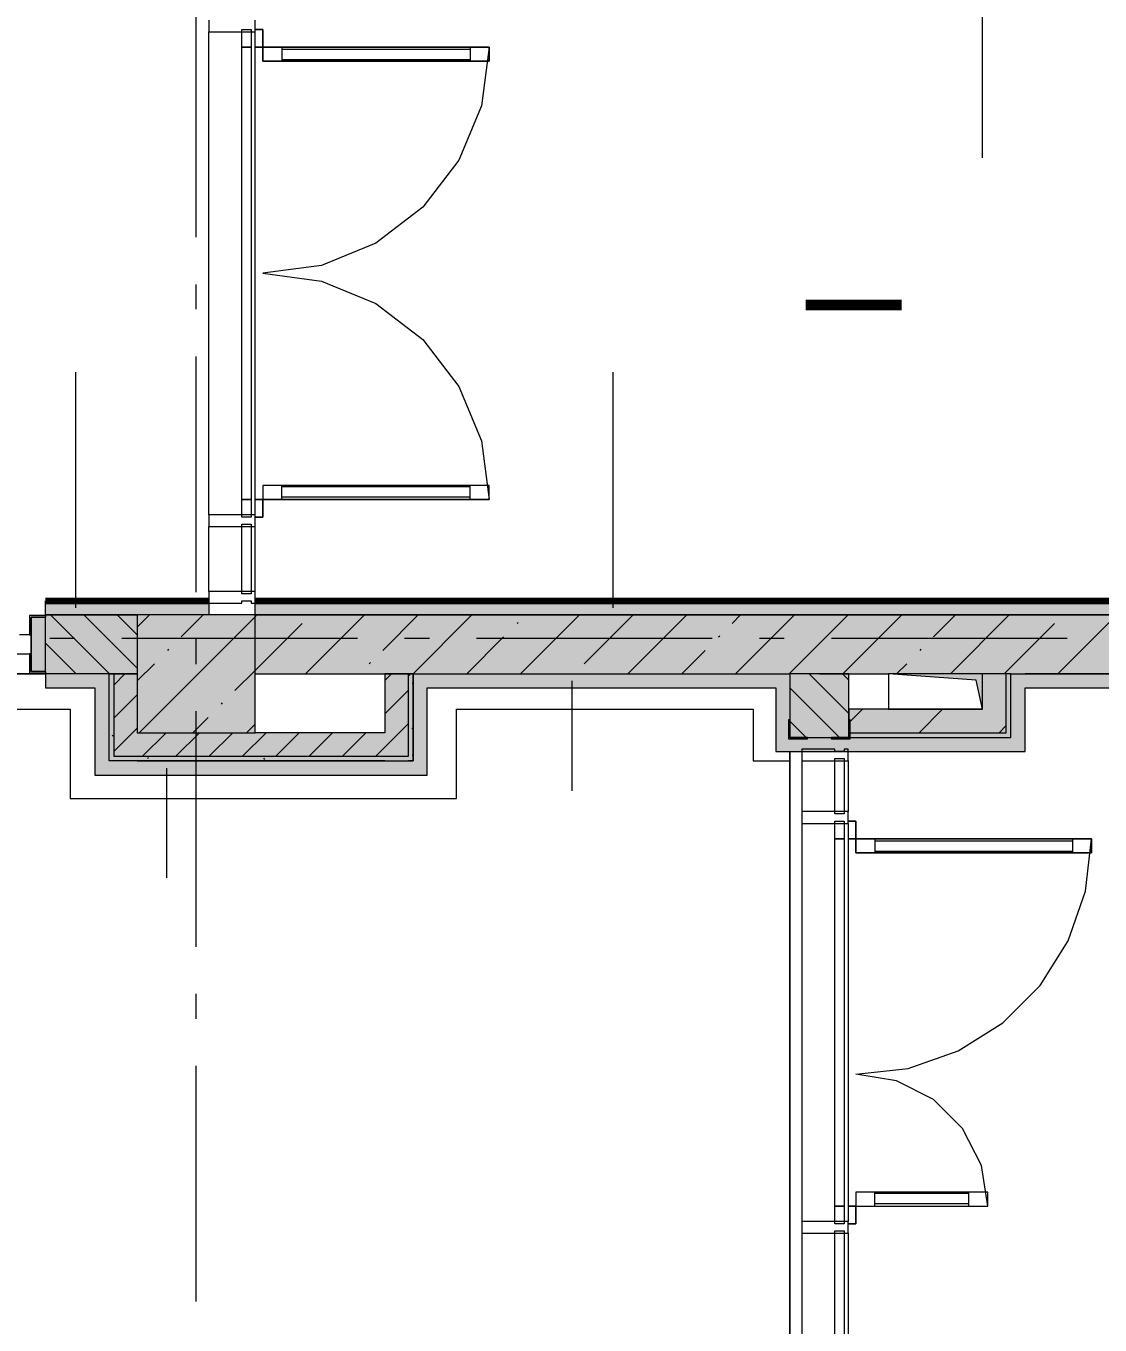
# Model space of a CAD drawing. Header units: millimetres. Extents: x -537608 to 253996, y -217170 to 186033.
# Drawn here: x -321899 to -317340, y -207014 to -201500 of the extents above; entities that cross this region are included whole.
import ezdxf

# ---------------------------------------------------------------- set-up
doc = ezdxf.new("R2010")
doc.units = ezdxf.units.MM
doc.layers.add('16) Лак 1.6м', color=160, linetype='Continuous', lineweight=90)
doc.layers.add('PDF _Геометрия', color=7, linetype='Continuous')
doc.layers.add('PDF _Текст', color=7, linetype='Continuous')
doc.layers.add('PDF _Сплошная заливка', color=7, linetype='Continuous', true_color=0xffffff)
doc.styles.add('PDF GOST-Common', font='arial.ttf')

msp = doc.modelspace()

# ---------------------------------------------------------------- hatches: boundary and pattern name
at = {"layer": 'PDF _Сплошная заливка', "true_color": 0xff7d7d, "transparency": 33554559}
h = msp.add_hatch(color=11, dxfattribs=at)
h.paths.add_polyline_path([(-321426.1849, -203999.6527), (-321123.1866, -203999.6527), (-321123.1866, -203939.6542), (-321816.1883, -203939.6542), (-321816.1883, -203999.6527), (-321694.9038, -203999.6527)], flags=0)
h.paths.add_polyline_path([(-323926.1873, -203999.6527), (-323576.1858, -203999.6527), (-323576.1858, -203939.6542), (-334776.1922, -203939.6542), (-334776.1922, -203999.6527), (-324426.1895, -203999.6527)], flags=0)
h.paths.add_polyline_path([(-335476.1953, -203999.6527), (-335476.1953, -203939.6542), (-335716.1895, -203939.6542), (-335716.1895, -203999.6527), (-335608.8518, -203999.6527)], flags=0)
h.paths.add_polyline_path([(-339976.1894, -203999.6527), (-336416.1926, -203999.6527), (-336416.1926, -203939.6542), (-340318.0442, -203939.6542), (-340318.0442, -203999.6527)], flags=0)
h.paths.add_polyline_path([(-344884.8143, -203999.6527), (-342086.197, -203999.6527), (-342086.197, -203939.6542), (-349226.1959, -203939.6542), (-349226.1959, -203999.6527), (-345356.1994, -203999.6527)], flags=0)
h.paths.add_polyline_path([(-350876.1946, -203999.6527), (-350436.1995, -203999.6527), (-350436.1995, -203939.6542), (-351896.1957, -203939.6542), (-351896.1957, -203991.6523), (-351891.2008, -203991.6523), (-351891.2008, -203999.6527), (-351376.1968, -203999.6527)], flags=0)
h.paths.add_polyline_path([(-353596.1945, -203999.6527), (-353051.1956, -203999.6527), (-353051.1956, -203991.6523), (-353046.2007, -203991.6523), (-353046.2007, -203939.6542), (-353626.1981, -203939.6542), (-353626.1981, -203991.6523), (-353596.1945, -203991.6523), (-353596.1945, -203996.5524)], flags=0)
h.paths.add_polyline_path([(-354606.1973, -203999.6527), (-354606.1973, -203991.6523), (-354576.2023, -203991.6523), (-354576.2023, -203939.6542), (-355710.8611, -203939.6542), (-355710.8611, -203999.6527), (-354876.195, -203999.6527)], flags=0)
for points in [[(-316980.8887, -203999.6527), (-316980.8887, -203939.6542), (-320926.1869, -203939.6542), (-320926.1869, -203999.6527), (-317056.9225, -203999.6527)], [(-318716.1831, -204309.6524), (-318656.1846, -204309.6524), (-318656.1846, -204249.6538), (-320195.3492, -204249.6538), (-320195.3492, -204309.6524), (-318743.4611, -204309.6524)], [(-316168.5703, -204309.6524), (-316168.5703, -204249.6538), (-317658.2255, -204249.6538), (-317658.2255, -204309.6524), (-316213.6532, -204309.6524)], [(-317900.1918, -204579.6544), (-317658.2255, -204579.6544), (-317658.2255, -204519.6558), (-318656.1846, -204519.6558), (-318656.1846, -204579.6544), (-318321.8265, -204579.6544)], [(-321273.2691, -204679.6549), (-320195.3492, -204679.6549), (-320195.3492, -204619.6563), (-321546.1862, -204621.1591), (-321546.1862, -204679.6549)]]:
    msp.add_hatch(color=11, dxfattribs=at).paths.add_polyline_path(points)
at = {"layer": 'PDF _Сплошная заливка', "transparency": 33554559}
h = msp.add_hatch(color=256, dxfattribs=at)
h.paths.add_polyline_path([(-321426.1849, -204249.6538), (-321426.1849, -203999.6527), (-321814.186, -204001.655), (-321814.186, -204249.6538), (-321546.1862, -204249.6538)], flags=0)
h.paths.add_polyline_path([(-323806.1859, -204249.6538), (-323578.188, -204247.6558), (-323578.188, -203999.6527), (-323926.1873, -203999.6527), (-323926.1873, -204249.6538), (-323826.1869, -204249.6538)], flags=0)
for points in [[(-318531.1841, -204249.6538), (-318531.1841, -203999.6527), (-320926.1869, -203999.6527), (-320926.1869, -204249.6538), (-318656.1846, -204249.6538)], [(-317658.2255, -204249.6538), (-315426.1841, -204249.6538), (-315426.1841, -203999.6527), (-318531.1841, -203999.6527), (-318531.1841, -204249.6538), (-317718.224, -204249.6538)], [(-317738.225, -204499.6549), (-317738.225, -204249.6538), (-317838.2254, -204249.6538), (-317838.2254, -204499.6549), (-317815.7788, -204499.6549)], [(-317838.2254, -204499.6549), (-317838.2254, -204399.6544), (-318406.1835, -204399.6544), (-318406.1835, -204499.6549), (-317865.7273, -204499.6549)], [(-321273.2691, -204599.6553), (-320375.3492, -204599.6553), (-320375.3492, -204499.6549), (-321426.1849, -204499.6549), (-321426.1849, -204599.6553)], [(-317738.225, -204519.6558), (-317738.225, -204499.6549), (-318406.1835, -204499.6549), (-318406.1835, -204519.6558), (-317838.2254, -204519.6558)], [(-320275.3487, -204619.6563), (-320275.3487, -204599.6553), (-321526.1853, -204599.6553), (-321526.1853, -204619.6563), (-320375.3492, -204619.6563)]]:
    msp.add_hatch(color=256, dxfattribs=at).paths.add_polyline_path(points)
at = {"layer": 'PDF _Сплошная заливка', "true_color": 0xff7d7d, "transparency": 33554559}
h = msp.add_hatch(color=11, dxfattribs=at)
h.paths.add_polyline_path([(-321546.1862, -204309.6524), (-321546.1862, -204249.6538), (-321816.1883, -204249.6538), (-321816.1883, -204309.6524), (-321606.1848, -204309.6524)], flags=0)
h.paths.add_polyline_path([(-323746.1874, -204309.6524), (-323576.1858, -204309.6524), (-323576.1858, -204249.6538), (-323746.1874, -204249.6538)], flags=0)

# ---------------------------------------------------------------- linework, layer by layer
at = {"layer": '16) Лак 1.6м'}
for p, q in [((-321816.1883, -203939.6542), (-321123.1866, -203939.6542)), ((-320926.1869, -203939.6542), (-316980.8887, -203939.6542))]:
    msp.add_line(p, q, dxfattribs=at)
at = {"layer": 'PDF _Геометрия', "lineweight": 9}
for p, q in [((-317838.2254, -202059.6532), (-317838.2254, -200974.7857)), ((-321123.1866, -201474.6523), (-321123.1866, -201524.6525)), ((-320926.1869, -201524.6525), (-320926.1869, -201474.6523)), ((-321123.1866, -203574.6551), (-321123.1866, -201524.6525)), ((-321123.1866, -201524.6525), (-320983.1843, -201524.6525)), ((-320983.1843, -201514.6542), (-320943.1867, -201514.6542)), ((-320983.1843, -201524.6525), (-320983.1843, -201514.6542)), ((-320983.1843, -201524.6525), (-320943.1867, -201524.6525)), ((-320983.1843, -203574.6551), (-320983.1843, -201524.6525)), ((-320943.1867, -201514.6542), (-320943.1867, -201524.6525)), ((-320943.1867, -201524.6525), (-320943.1867, -203574.6551)), ((-320943.1867, -201524.6525), (-320926.1869, -201524.6525)), ((-320893.1864, -201514.6542), (-320926.1869, -201514.6542)), ((-320926.1869, -201514.6542), (-320893.1864, -201514.6542)), ((-320926.1869, -203574.6551), (-320926.1869, -201524.6525)), ((-320893.1864, -201589.6524), (-320893.1864, -201514.6542)), ((-320893.1864, -201514.6542), (-320893.1864, -201589.6524)), ((-320943.1867, -201589.6524), (-320983.1843, -201589.6524)), ((-320983.1843, -201589.6524), (-320943.1867, -201589.6524)), ((-320893.1864, -201589.6524), (-320926.1869, -201589.6524)), ((-320926.1869, -201589.6524), (-320893.1864, -201589.6524)), ((-320893.1864, -201649.6531), (-320893.1864, -201589.6524)), ((-320893.1864, -201589.6524), (-319933.1839, -201589.6524)), ((-319933.1839, -201589.6524), (-320893.1864, -201589.6524)), ((-320893.1864, -201589.6524), (-320893.1864, -201649.6531)), ((-320893.1864, -201589.6524), (-319933.1839, -201589.6524)), ((-320813.187, -201589.6524), (-320813.187, -201649.6531)), ((-320013.1877, -201599.6528), (-320813.187, -201599.6528)), ((-320013.1877, -201589.6524), (-320013.1877, -201649.6531)), ((-319933.1839, -201589.6524), (-319965.8959, -201838.1205)), ((-319933.1839, -201589.6524), (-319933.1839, -201649.6531)), ((-319933.1839, -201649.6531), (-319933.1839, -201589.6524)), ((-319933.1839, -201649.6531), (-320893.1864, -201649.6531)), ((-320893.1864, -201649.6531), (-319933.1839, -201649.6531)), ((-320013.1877, -201643.6528), (-320813.187, -201643.6528)), ((-319965.8959, -201838.1205), (-320061.8014, -202069.6536)), ((-320061.8014, -202069.6536), (-320214.3641, -202268.4769)), ((-320214.3641, -202268.4769), (-320413.1852, -202421.0374)), ((-320413.1852, -202421.0374), (-320644.7182, -202516.9429)), ((-320644.7182, -202516.9429), (-320893.1864, -202549.6527)), ((-320893.1864, -202549.6527), (-320644.7182, -202582.3647)), ((-320644.7182, -202582.3647), (-320413.1852, -202678.2702)), ((-320413.1852, -202678.2702), (-320214.3641, -202830.8308)), ((-320214.3641, -202830.8308), (-320061.8014, -203029.654)), ((-321687.9196, -203969.6535), (-321687.9196, -202969.6533)), ((-319405.8047, -203969.6535), (-319405.8047, -202969.6533)), ((-320061.8014, -203029.654), (-319965.8959, -203261.1871)), ((-319965.8959, -203261.1871), (-319933.1839, -203509.6531)), ((-320893.1864, -203449.6546), (-320893.1864, -203509.6531)), ((-319933.1839, -203449.6546), (-320893.1864, -203449.6546)), ((-320893.1864, -203449.6546), (-320893.1864, -203509.6531)), ((-319933.1839, -203449.6546), (-320893.1864, -203449.6546)), ((-320813.187, -203509.6531), (-320813.187, -203449.6546)), ((-320013.1877, -203455.6527), (-320813.187, -203455.6527)), ((-320013.1877, -203509.6531), (-320013.1877, -203449.6546)), ((-319933.1839, -203509.6531), (-319933.1839, -203449.6546)), ((-319933.1839, -203509.6531), (-319933.1839, -203449.6546)), ((-320983.1843, -203509.6531), (-320943.1867, -203509.6531)), ((-320943.1867, -203509.6531), (-320983.1843, -203509.6531)), ((-320893.1864, -203509.6531), (-320926.1869, -203509.6531)), ((-320926.1869, -203509.6531), (-320893.1864, -203509.6531)), ((-319933.1839, -203509.6531), (-320893.1864, -203509.6531)), ((-320893.1864, -203509.6531), (-319933.1839, -203509.6531)), ((-320893.1864, -203509.6531), (-319933.1839, -203509.6531)), ((-320893.1864, -203509.6531), (-320893.1864, -203584.6534)), ((-320893.1864, -203584.6534), (-320893.1864, -203509.6531)), ((-320013.1877, -203499.6548), (-320813.187, -203499.6548)), ((-320983.1843, -203574.6551), (-321123.1866, -203574.6551)), ((-321123.1866, -203574.6551), (-321123.1866, -203624.6554)), ((-320943.1867, -203574.6551), (-320983.1843, -203574.6551)), ((-320983.1843, -203584.6534), (-320983.1843, -203574.6551)), ((-320943.1867, -203584.6534), (-320983.1843, -203584.6534)), ((-320926.1869, -203574.6551), (-320943.1867, -203574.6551)), ((-320943.1867, -203574.6551), (-320943.1867, -203584.6534)), ((-320926.1869, -203624.6554), (-320926.1869, -203574.6551)), ((-320893.1864, -203584.6534), (-320926.1869, -203584.6534)), ((-320926.1869, -203584.6534), (-320893.1864, -203584.6534)), ((-321123.1866, -203899.6522), (-321123.1866, -203624.6554)), ((-321123.1866, -203624.6554), (-320983.1843, -203624.6554)), ((-320983.1843, -203614.6527), (-320943.1867, -203614.6527)), ((-320983.1843, -203624.6554), (-320983.1843, -203614.6527)), ((-320983.1843, -203624.6554), (-320943.1867, -203624.6554)), ((-320983.1843, -203899.6522), (-320983.1843, -203624.6554)), ((-320943.1867, -203614.6527), (-320943.1867, -203624.6554)), ((-320943.1867, -203624.6554), (-320943.1867, -203899.6522)), ((-320943.1867, -203624.6554), (-320926.1869, -203624.6554)), ((-320926.1869, -203899.6522), (-320926.1869, -203624.6554)), ((-320983.1843, -203899.6522), (-321123.1866, -203899.6522)), ((-321123.1866, -203899.6522), (-321123.1866, -203949.6525)), ((-320943.1867, -203899.6522), (-320983.1843, -203899.6522)), ((-320983.1843, -203909.6549), (-320983.1843, -203899.6522)), ((-320943.1867, -203909.6549), (-320983.1843, -203909.6549)), ((-320926.1869, -203899.6522), (-320943.1867, -203899.6522)), ((-320943.1867, -203899.6522), (-320943.1867, -203909.6549)), ((-320926.1869, -203949.6525), (-320926.1869, -203899.6522)), ((-321816.1883, -203999.6527), (-321816.1883, -203939.6542)), ((-321123.1866, -203939.6542), (-321123.1866, -203999.6527)), ((-321123.1866, -203949.6525), (-320983.1843, -203949.6525)), ((-320983.1843, -203939.6542), (-320943.1867, -203939.6542)), ((-320983.1843, -203949.6525), (-320983.1843, -203939.6542)), ((-320943.1867, -203939.6542), (-320943.1867, -203949.6525)), ((-320943.1867, -203949.6525), (-320926.1869, -203949.6525)), ((-320926.1869, -203999.6527), (-320926.1869, -203939.6542)), ((-321814.186, -204001.655), (-321884.1872, -204001.655)), ((-321884.1872, -204001.655), (-321884.1872, -204084.6557)), ((-321876.1868, -204084.6557), (-321876.1868, -204009.6553)), ((-321876.1868, -204009.6553), (-321814.186, -204009.6553)), ((-321816.1883, -204009.6553), (-321876.1868, -204009.6553)), ((-321876.1868, -204009.6553), (-321876.1868, -204239.6555)), ((-321816.1883, -203999.6527), (-321426.1849, -203999.6527)), ((-321426.1849, -203999.6527), (-321816.1883, -203999.6527)), ((-321816.1883, -204239.6555), (-321816.1883, -204009.6553)), ((-321814.186, -204009.6553), (-321814.186, -204001.655)), ((-321544.0677, -204249.6538), (-321794.0688, -203999.6527)), ((-321426.1849, -204226.1134), (-321652.6456, -203999.6527)), ((-321426.1849, -204084.6944), (-321511.2265, -203999.6527)), ((-321426.1849, -204051.2461), (-321374.5957, -203999.6527)), ((-320926.1869, -203999.6527), (-321426.1849, -203999.6527)), ((-321426.1849, -203999.6527), (-321426.1849, -204499.6549)), ((-321418.3997, -204499.6549), (-320926.1869, -204007.4421)), ((-321239.9542, -204093.1125), (-321146.4988, -203999.6527)), ((-320926.1869, -204007.4421), (-320918.3976, -203999.6527)), ((-320926.1869, -204499.6549), (-320926.1869, -203999.6527)), ((-318531.1841, -203999.6527), (-320926.1869, -203999.6527)), ((-320926.1869, -203999.6527), (-318531.1841, -203999.6527)), ((-320926.1869, -204235.5391), (-320726.7329, -204036.085)), ((-320712.2004, -204249.6538), (-320462.1993, -203999.6527)), ((-320384.581, -204150.1356), (-320234.1024, -203999.6527)), ((-320256.0022, -204249.6538), (-320006.0054, -203999.6527)), ((-319814.3365, -204036.085), (-319809.5957, -204031.3442)), ((-319799.8084, -204249.6538), (-319549.8073, -203999.6527)), ((-319529.2121, -204207.1588), (-319321.706, -203999.6527)), ((-319343.6102, -204249.6538), (-319093.6091, -203999.6527)), ((-318901.9444, -204036.085), (-318865.5121, -203999.6527)), ((-318887.4119, -204249.6538), (-318637.4109, -203999.6527)), ((-318531.1841, -204121.5272), (-318409.3139, -203999.6527)), ((-316980.8887, -203999.6527), (-318531.1841, -203999.6527)), ((-318531.1841, -203999.6527), (-316980.8887, -203999.6527)), ((-318431.2138, -204249.6538), (-318181.217, -203999.6527)), ((-318046.5712, -204093.1125), (-317953.1157, -203999.6527)), ((-317975.0199, -204249.6538), (-317725.0188, -203999.6527)), ((-317746.9187, -204249.6538), (-317533.3498, -204036.085)), ((-317518.8217, -204249.6538), (-317268.8206, -203999.6527)), ((-321876.1868, -204084.6557), (-321926.187, -204084.6557)), ((-321884.1872, -204084.6557), (-321876.1868, -204084.6557)), ((-321876.1868, -204164.6552), (-321876.1868, -204084.6557)), ((-318958.9676, -204093.1125), (-318954.2268, -204088.3674)), ((-321685.491, -204249.6538), (-321816.1883, -204118.9566)), ((-321296.9774, -204150.1356), (-321292.2366, -204145.3949)), ((-320027.9053, -204249.6538), (-319871.3597, -204093.1125)), ((-318659.315, -204249.6538), (-318531.1841, -204121.5272)), ((-318103.5987, -204150.1356), (-318098.8535, -204145.3949)), ((-321936.1854, -204164.6552), (-321876.1868, -204164.6552)), ((-321876.1868, -204164.6552), (-321884.1872, -204164.6552)), ((-321884.1872, -204164.6552), (-321884.1872, -204247.6558)), ((-321876.1868, -204239.6555), (-321876.1868, -204164.6552)), ((-319115.5089, -204249.6538), (-319015.9907, -204150.1356)), ((-321884.1872, -204247.6558), (-321814.186, -204247.6558)), ((-321814.186, -204239.6555), (-321876.1868, -204239.6555)), ((-321876.1868, -204239.6555), (-321816.1883, -204239.6555)), ((-321546.1862, -204249.6538), (-321816.1883, -204249.6538)), ((-321546.1862, -204249.6538), (-321816.1883, -204249.6538)), ((-321816.1883, -204249.6538), (-321816.1883, -204309.6524)), ((-321814.186, -204247.6558), (-321814.186, -204239.6555)), ((-321546.1862, -204309.6524), (-321546.1862, -204249.6538)), ((-321546.1862, -204619.6563), (-321546.1862, -204249.6538)), ((-321546.1862, -204249.6538), (-321526.1853, -204249.6538)), ((-321426.1849, -204249.6538), (-321546.1862, -204249.6538)), ((-321526.1853, -204297.303), (-321478.5361, -204249.6538)), ((-321526.1853, -204249.6538), (-321526.1853, -204599.6553)), ((-321526.1853, -204249.6538), (-321426.1849, -204249.6538)), ((-321426.1849, -204279.343), (-321354.0005, -204207.1588)), ((-321011.853, -204321.2094), (-320926.1869, -204235.5391)), ((-320926.1869, -204249.6538), (-320255.352, -204249.6538)), ((-320441.6085, -204207.1588), (-320436.8677, -204202.418)), ((-320375.3492, -204277.8403), (-320347.1627, -204249.6538)), ((-320275.3487, -204249.6538), (-320375.3492, -204249.6538)), ((-320375.3492, -204249.6538), (-320375.3492, -204499.6549)), ((-320255.352, -204249.6538), (-320275.3487, -204249.6538)), ((-320275.3487, -204599.6553), (-320275.3487, -204249.6538)), ((-320255.352, -204249.6538), (-320255.352, -204619.6563)), ((-320255.352, -204249.6538), (-320195.3492, -204249.6538)), ((-320255.352, -204619.6563), (-320255.352, -204249.6538)), ((-320195.3492, -204249.6538), (-318656.1846, -204249.6538)), ((-320195.3492, -204249.6538), (-318656.1846, -204249.6538)), ((-318656.1846, -204249.6538), (-318656.1846, -204309.6524)), ((-318656.1846, -204249.6538), (-318656.1846, -204519.6558)), ((-318531.1841, -204249.6538), (-318656.1846, -204249.6538)), ((-318406.1835, -204417.6876), (-318574.2173, -204249.6538)), ((-318406.1835, -204249.6538), (-318531.1841, -204249.6538)), ((-318531.1841, -204249.6538), (-318406.1835, -204249.6538)), ((-318406.1835, -204276.2643), (-318432.7984, -204249.6538)), ((-318406.1835, -204519.6558), (-318406.1835, -204249.6538)), ((-318406.1835, -204249.6538), (-318238.2272, -204249.6538)), ((-318203.1168, -204249.6538), (-318160.6218, -204207.1588)), ((-317738.225, -204249.6538), (-317838.2254, -204249.6538)), ((-317718.224, -204249.6538), (-317738.225, -204249.6538)), ((-317738.225, -204499.6549), (-317738.225, -204249.6538)), ((-317718.224, -204519.6558), (-317718.224, -204249.6538)), ((-317718.224, -204519.6558), (-317718.224, -204249.6538)), ((-317718.224, -204249.6538), (-317658.2255, -204249.6538)), ((-317658.2255, -204249.6538), (-315426.1841, -204249.6538)), ((-316168.5703, -204249.6538), (-317658.2255, -204249.6538)), ((-321816.1883, -204309.6524), (-321606.1848, -204309.6524)), ((-321606.1848, -204309.6524), (-321606.1848, -204679.6549)), ((-321546.1862, -204619.6563), (-321546.1862, -204309.6524)), ((-320195.3492, -204619.6563), (-320195.3492, -204309.6524)), ((-320195.3492, -204309.6524), (-318716.1831, -204309.6524)), ((-319581.4987, -204279.6531), (-319581.4987, -204745.8023)), ((-318716.1831, -204309.6524), (-318716.1831, -204579.6544)), ((-318445.6385, -204519.6558), (-318656.1846, -204309.1098)), ((-318656.1846, -204309.6524), (-318656.1846, -204519.6558)), ((-317658.2255, -204519.6558), (-317658.2255, -204309.6524)), ((-317658.2255, -204309.6524), (-316228.5688, -204309.6524)), ((-321526.1853, -204438.7263), (-321426.1849, -204338.7258)), ((-320375.3492, -204419.2636), (-320275.3487, -204319.2631)), ((-321068.8804, -204378.2326), (-321064.1354, -204373.4918)), ((-318406.1835, -204458.2794), (-318347.5586, -204399.6544)), ((-317838.2254, -204399.6544), (-318406.1835, -204399.6544)), ((-318406.1835, -204399.6544), (-318406.1835, -204499.6549)), ((-318108.1457, -204499.6549), (-318008.1452, -204399.6544)), ((-321190.2985, -204499.6549), (-321125.9036, -204435.26)), ((-320962.2015, -204499.6549), (-320926.1869, -204463.6403)), ((-320375.3492, -204560.6826), (-320275.3487, -204460.6821)), ((-318587.0619, -204519.6558), (-318656.1846, -204450.5288)), ((-317768.7367, -204499.6549), (-317738.225, -204469.1432)), ((-321526.1853, -204580.1496), (-321426.1849, -204480.1492)), ((-321426.1849, -204499.6549), (-320926.1869, -204499.6549)), ((-321404.2721, -204599.6553), (-321304.2716, -204499.6549)), ((-321262.8488, -204599.6553), (-321162.8483, -204499.6549)), ((-321121.4298, -204599.6553), (-321021.4293, -204499.6549)), ((-320980.0065, -204599.6553), (-320880.006, -204499.6549)), ((-320375.3492, -204499.6549), (-320926.1869, -204499.6549)), ((-320838.5875, -204599.6553), (-320738.5871, -204499.6549)), ((-320697.1642, -204599.6553), (-320597.1638, -204499.6549)), ((-320555.7409, -204599.6553), (-320455.7448, -204499.6549)), ((-318656.1846, -204519.6558), (-318406.1835, -204519.6558)), ((-318656.1846, -204519.6558), (-318406.1835, -204519.6558)), ((-318406.1835, -204499.6549), (-317838.2254, -204499.6549)), ((-318406.1835, -204499.6549), (-318406.1835, -204519.6558)), ((-318406.1835, -204519.6558), (-317838.2254, -204519.6558)), ((-318406.1835, -204519.6558), (-317838.2254, -204519.6558)), ((-317838.2254, -204499.6549), (-317738.225, -204499.6549)), ((-317838.2254, -204519.6558), (-317738.225, -204519.6558)), ((-317738.225, -204519.6558), (-317718.224, -204519.6558)), ((-317738.225, -204519.6558), (-317718.224, -204519.6558)), ((-317658.2255, -204579.6544), (-317658.2255, -204519.6558)), ((-320414.3219, -204599.6553), (-320375.3492, -204560.6826)), ((-318716.1831, -204579.6544), (-318656.1846, -204579.6544)), ((-318656.1846, -204579.6544), (-317658.2255, -204579.6544)), ((-318466.1864, -204569.656), (-318606.1844, -204569.656)), ((-318606.1844, -204569.656), (-318606.1844, -204619.6563)), ((-318466.1864, -204579.6544), (-318466.1864, -204569.656)), ((-318426.1845, -204579.6544), (-318466.1864, -204579.6544)), ((-318426.1845, -204569.656), (-318426.1845, -204579.6544)), ((-318409.1848, -204569.656), (-318426.1845, -204569.656)), ((-318409.1848, -204619.6563), (-318409.1848, -204569.656)), ((-321526.1853, -204619.6563), (-321546.1862, -204619.6563)), ((-321526.1853, -204619.6563), (-321546.1862, -204619.6563)), ((-321526.1853, -204599.6553), (-321426.1849, -204599.6553)), ((-321426.1849, -204619.6563), (-321526.1853, -204619.6563)), ((-321426.1849, -204599.6553), (-320375.3492, -204599.6553)), ((-321426.1849, -204619.6563), (-320375.3492, -204619.6563)), ((-320375.3492, -204619.6563), (-321426.1849, -204619.6563)), ((-320375.3492, -204599.6553), (-320275.3487, -204599.6553)), ((-320375.3492, -204619.6563), (-320275.3487, -204619.6563)), ((-320255.352, -204619.6563), (-320275.3487, -204619.6563)), ((-320275.3487, -204619.6563), (-320255.352, -204619.6563)), ((-320195.3492, -204679.6549), (-320195.3492, -204619.6563)), ((-318606.1844, -204619.6563), (-318606.1844, -204834.6547)), ((-318606.1844, -204619.6563), (-318466.1864, -204619.6563)), ((-318466.1864, -204619.6563), (-318466.1864, -204609.6537)), ((-318466.1864, -204609.6537), (-318426.1845, -204609.6537)), ((-318466.1864, -204834.6547), (-318466.1864, -204619.6563)), ((-318466.1864, -204619.6563), (-318426.1845, -204619.6563)), ((-318426.1845, -204609.6537), (-318426.1845, -204619.6563)), ((-318426.1845, -204619.6563), (-318426.1845, -204834.6547)), ((-318426.1845, -204619.6563), (-318409.1848, -204619.6563)), ((-318409.1848, -204619.6563), (-318409.1848, -204834.6547)), ((-321606.1848, -204679.6549), (-321546.1862, -204679.6549)), ((-321546.1862, -204679.6549), (-320195.3492, -204679.6549)), ((-321302.123, -204649.6556), (-321302.123, -205115.8048)), ((-318466.1864, -204834.6547), (-318606.1844, -204834.6547)), ((-318606.1844, -204834.6547), (-318606.1844, -204884.6549)), ((-318426.1845, -204834.6547), (-318466.1864, -204834.6547)), ((-318466.1864, -204844.653), (-318466.1864, -204834.6547)), ((-318426.1845, -204844.653), (-318466.1864, -204844.653)), ((-318426.1845, -204834.6547), (-318426.1845, -204844.653)), ((-318409.1848, -204834.6547), (-318426.1845, -204834.6547)), ((-318409.1848, -204884.6549), (-318409.1848, -204834.6547)), ((-318606.1844, -204884.6549), (-318606.1844, -206574.6555)), ((-318606.1844, -204884.6549), (-318466.1864, -204884.6549)), ((-318466.1864, -204884.6549), (-318466.1864, -204874.6566)), ((-318466.1864, -204874.6566), (-318426.1845, -204874.6566)), ((-318466.1864, -206574.6555), (-318466.1864, -204884.6549)), ((-318466.1864, -204884.6549), (-318426.1845, -204884.6549)), ((-318426.1845, -204874.6566), (-318426.1845, -204884.6549)), ((-318426.1845, -204884.6549), (-318426.1845, -206574.6555)), ((-318426.1845, -204884.6549), (-318409.1848, -204884.6549)), ((-318376.1842, -204874.6566), (-318409.1848, -204874.6566)), ((-318409.1848, -204874.6566), (-318376.1842, -204874.6566)), ((-318409.1848, -204884.6549), (-318409.1848, -206574.6555)), ((-318376.1842, -204949.6526), (-318376.1842, -204874.6566)), ((-318376.1842, -204874.6566), (-318376.1842, -204949.6526)), ((-318426.1845, -204949.6526), (-318466.1864, -204949.6526)), ((-318466.1864, -204949.6526), (-318426.1845, -204949.6526)), ((-318376.1842, -204949.6526), (-318409.1848, -204949.6526)), ((-318409.1848, -204949.6526), (-318376.1842, -204949.6526)), ((-317376.1842, -204949.6526), (-318376.1842, -204949.6526)), ((-318376.1842, -205009.6555), (-318376.1842, -204949.6526)), ((-318376.1842, -204949.6526), (-317376.1842, -204949.6526)), ((-317376.1842, -204949.6526), (-318376.1842, -204949.6526)), ((-318376.1842, -204949.6526), (-318376.1842, -205009.6555)), ((-318296.1847, -204949.6526), (-318296.1847, -205009.6555)), ((-317456.1836, -204959.6552), (-318296.1847, -204959.6552)), ((-317456.1836, -204949.6526), (-317456.1836, -205009.6555)), ((-317401.2574, -205172.1734), (-317376.1842, -204949.6526)), ((-317376.1842, -204949.6526), (-317376.1842, -205009.6555)), ((-317376.1842, -205009.6555), (-317376.1842, -204949.6526)), ((-317376.1842, -205009.6555), (-318376.1842, -205009.6555)), ((-318376.1842, -205009.6555), (-317376.1842, -205009.6555)), ((-317456.1836, -205003.653), (-318296.1847, -205003.653)), ((-317475.2157, -205383.5376), (-317401.2574, -205172.1734)), ((-317594.3517, -205573.144), (-317475.2157, -205383.5376)), ((-317752.6929, -205731.4852), (-317594.3517, -205573.144)), ((-317942.2993, -205850.6254), (-317752.6929, -205731.4852)), ((-318153.6635, -205924.5837), (-317942.2993, -205850.6254)), ((-318376.1842, -205949.6527), (-318153.6635, -205924.5837)), ((-318203.134, -205977.0641), (-318376.1842, -205949.6527)), ((-318047.0233, -206056.6072), (-318203.134, -205977.0641)), ((-317923.1337, -206180.4968), (-318047.0233, -206056.6072)), ((-317843.5949, -206336.6076), (-317923.1337, -206180.4968)), ((-317816.1835, -206509.6535), (-317843.5949, -206336.6076)), ((-318376.1842, -206449.6549), (-318376.1842, -206509.6535)), ((-317816.1835, -206449.6549), (-318376.1842, -206449.6549)), ((-318376.1842, -206449.6549), (-318376.1842, -206509.6535)), ((-317816.1835, -206449.6549), (-318376.1842, -206449.6549)), ((-318296.1847, -206509.6535), (-318296.1847, -206449.6549)), ((-317896.183, -206455.6531), (-318296.1847, -206455.6531)), ((-317896.183, -206509.6535), (-317896.183, -206449.6549)), ((-317816.1835, -206509.6535), (-317816.1835, -206449.6549)), ((-317816.1835, -206509.6535), (-317816.1835, -206449.6549)), ((-318466.1864, -206509.6535), (-318426.1845, -206509.6535)), ((-318426.1845, -206509.6535), (-318466.1864, -206509.6535)), ((-318376.1842, -206509.6535), (-318409.1848, -206509.6535)), ((-318409.1848, -206509.6535), (-318376.1842, -206509.6535)), ((-318376.1842, -206509.6535), (-317816.1835, -206509.6535)), ((-318376.1842, -206509.6535), (-317816.1835, -206509.6535)), ((-318376.1842, -206509.6535), (-318376.1842, -206584.6538)), ((-318376.1842, -206584.6538), (-318376.1842, -206509.6535)), ((-318376.1842, -206509.6535), (-317816.1835, -206509.6535)), ((-317896.183, -206499.6551), (-318296.1847, -206499.6551)), ((-318466.1864, -206574.6555), (-318606.1844, -206574.6555)), ((-318606.1844, -206574.6555), (-318606.1844, -206624.6557)), ((-318606.1844, -206624.6557), (-318606.1844, -207774.6565)), ((-318606.1844, -206624.6557), (-318466.1864, -206624.6557)), ((-318426.1845, -206574.6555), (-318466.1864, -206574.6555)), ((-318466.1864, -206584.6538), (-318466.1864, -206574.6555)), ((-318426.1845, -206584.6538), (-318466.1864, -206584.6538)), ((-318466.1864, -206624.6557), (-318466.1864, -206614.6531)), ((-318466.1864, -206614.6531), (-318426.1845, -206614.6531)), ((-318466.1864, -207774.6565), (-318466.1864, -206624.6557)), ((-318466.1864, -206624.6557), (-318426.1845, -206624.6557)), ((-318426.1845, -206574.6555), (-318426.1845, -206584.6538)), ((-318409.1848, -206574.6555), (-318426.1845, -206574.6555)), ((-318426.1845, -206614.6531), (-318426.1845, -206624.6557)), ((-318426.1845, -206624.6557), (-318426.1845, -207774.6565)), ((-318426.1845, -206624.6557), (-318409.1848, -206624.6557)), ((-318409.1848, -206624.6557), (-318409.1848, -206574.6555)), ((-318376.1842, -206584.6538), (-318409.1848, -206584.6538)), ((-318409.1848, -206584.6538), (-318376.1842, -206584.6538)), ((-318409.1848, -206624.6557), (-318409.1848, -207774.6565))]:
    msp.add_line(p, q, dxfattribs=at)
at = {"layer": 'PDF _Геометрия', "color": 253, "lineweight": 9, "true_color": 0xaaaaaa}
for p, q in [((-321176.188, -202396.653), (-321176.188, -201396.6508)), ((-321176.188, -202702.4846), (-321176.188, -202596.6517)), ((-321176.188, -203902.4855), (-321176.188, -202902.4855)), ((-321691.7044, -204099.6531), (-321797.535, -204099.6531)), ((-320491.7034, -204099.6531), (-321491.7035, -204099.6531)), ((-321176.188, -204208.3214), (-321176.188, -204102.4864)), ((-320185.8676, -204099.6531), (-320291.7026, -204099.6531)), ((-318985.8709, -204099.6531), (-319985.871, -204099.6531)), ((-318680.035, -204099.6531), (-318785.87, -204099.6531)), ((-317480.0341, -204099.6531), (-318480.0342, -204099.6531)), ((-317838.2254, -204249.6538), (-318238.2272, -204249.6538)), ((-318238.2272, -204249.6538), (-318238.2272, -204399.6544)), ((-317865.7273, -204277.1556), (-318238.2272, -204249.6538)), ((-317838.2254, -204399.6544), (-317838.2254, -204249.6538)), ((-317838.2254, -204399.6544), (-317865.7273, -204277.1556)), ((-321176.188, -205408.3181), (-321176.188, -204408.3179)), ((-318238.2272, -204399.6544), (-317838.2254, -204399.6544)), ((-321176.188, -205714.1539), (-321176.188, -205608.319)), ((-321176.188, -206914.1549), (-321176.188, -205914.1548))]:
    msp.add_line(p, q, dxfattribs=at)
at = {"layer": 'PDF _Геометрия', "color": 9, "lineweight": 9, "true_color": 0xc0c0c0}
for p, q in [((-323576.1858, -204249.6538), (-321816.1883, -204249.6538)), ((-321816.1883, -204249.6538), (-323576.1858, -204249.6538)), ((-318656.1846, -211439.6572), (-318656.1846, -204579.6544)), ((-318656.1846, -204579.6544), (-318656.1846, -211439.6572))]:
    msp.add_line(p, q, dxfattribs=at)
at = {"layer": 'PDF _Геометрия', "color": 8, "lineweight": 9, "true_color": 0x787878}
for p, q in [((-320269.4927, -204257.8394), (-320272.8427, -204252.0307)), ((-320259.3867, -204289.4964), (-320255.352, -204289.4964)), ((-317719.3867, -204289.4964), (-317718.224, -204289.4964)), ((-321528.5492, -204515.4877), (-321531.9035, -204509.6791)), ((-320255.8773, -204484.6144), (-320259.2317, -204478.81)), ((-321379.5346, -204604.5942), (-321382.8889, -204610.3986)), ((-320885.4099, -204613.4386), (-320888.76, -204607.6342)), ((-320259.3867, -204594.2945), (-320255.352, -204594.2945))]:
    msp.add_line(p, q, dxfattribs=at)
at = {"layer": 'PDF _Геометрия', "color": 190, "lineweight": 20, "true_color": 0x8000ff}
for p, q in [((-323671.6434, -204399.6544), (-321711.6408, -204399.6544)), ((-321711.6408, -204399.6544), (-321711.6408, -204779.6553)), ((-320071.6404, -204779.6553), (-320071.6404, -204399.6544)), ((-320071.6404, -204399.6544), (-318811.6409, -204399.6544)), ((-318811.6409, -204399.6544), (-318811.6409, -204619.6563)), ((-318811.6409, -204619.6563), (-318656.1846, -204619.6563)), ((-318656.1846, -204619.6563), (-318656.1846, -211379.6587)), ((-321711.6408, -204779.6553), (-320071.6404, -204779.6553))]:
    msp.add_line(p, q, dxfattribs=at)
at = {"layer": 'PDF _Геометрия', "color": 253, "lineweight": 20, "true_color": 0xaaaaaa}
for p, q in [((-318656.1846, -204444.6555), (-318662.187, -204444.6555)), ((-318662.187, -204444.6555), (-318662.187, -204525.654)), ((-318656.1846, -204519.6558), (-318656.1846, -204444.6555)), ((-318400.1854, -204444.6555), (-318406.1835, -204444.6555)), ((-318406.1835, -204444.6555), (-318406.1835, -204519.6558)), ((-318400.1854, -204525.654), (-318400.1854, -204444.6555)), ((-318662.187, -204525.654), (-318581.1843, -204525.654)), ((-318581.1843, -204519.6558), (-318656.1846, -204519.6558)), ((-318581.1843, -204525.654), (-318581.1843, -204519.6558)), ((-318481.1839, -204519.6558), (-318481.1839, -204525.654)), ((-318406.1835, -204519.6558), (-318481.1839, -204519.6558)), ((-318481.1839, -204525.654), (-318400.1854, -204525.654))]:
    msp.add_line(p, q, dxfattribs=at)
at = {"layer": 'PDF _Сплошная заливка', "color": 7, "lineweight": 35, "true_color": 0xf4f4f4, "transparency": 33554559}
msp.add_solid([(-321816.1883, -204239.6555), (-321816.1883, -204009.6553), (-321876.1868, -204239.6555), (-321876.1868, -204009.6553)], dxfattribs=at)
at = {"layer": 'PDF _Сплошная заливка', "lineweight": 35, "transparency": 33554559}
for points in [[(-321426.1849, -204499.6549), (-320926.1869, -204499.6549), (-321426.1849, -203999.6527), (-320926.1869, -203999.6527)], [(-321526.1853, -204619.6563), (-321526.1853, -204249.6538), (-321546.1862, -204619.6563), (-321546.1862, -204249.6538)], [(-321426.1849, -204599.6553), (-321426.1849, -204249.6538), (-321526.1853, -204599.6553), (-321526.1853, -204249.6538)], [(-320275.3487, -204599.6553), (-320275.3487, -204249.6538), (-320375.3492, -204599.6553), (-320375.3492, -204249.6538)], [(-320255.352, -204619.6563), (-320255.352, -204249.6538), (-320275.3487, -204619.6563), (-320275.3487, -204249.6538)], [(-318406.1835, -204519.6558), (-318406.1835, -204249.6538), (-318656.1846, -204519.6558), (-318656.1846, -204249.6538)], [(-317718.224, -204519.6558), (-317718.224, -204249.6538), (-317738.225, -204519.6558), (-317738.225, -204249.6538)]]:
    msp.add_solid(points, dxfattribs=at)
at = {"layer": 'PDF _Сплошная заливка', "color": 11, "lineweight": 35, "true_color": 0xff7d7d, "transparency": 33554559}
for points in [[(-320195.3492, -204619.6563), (-320195.3492, -204249.6538), (-320255.352, -204619.6563), (-320255.352, -204249.6538)], [(-317658.2255, -204519.6558), (-317658.2255, -204249.6538), (-317718.224, -204519.6558), (-317718.224, -204249.6538)], [(-321546.1862, -204679.6549), (-321546.1862, -204309.6524), (-321606.1848, -204679.6549), (-321606.1848, -204309.6524)], [(-318656.1846, -204579.6544), (-318656.1846, -204309.6524), (-318716.1831, -204579.6544), (-318716.1831, -204309.6524)]]:
    msp.add_solid(points, dxfattribs=at)
at = {"layer": 'PDF _Сплошная заливка', "color": 254, "lineweight": 35, "true_color": 0xe2e2e2, "transparency": 33554559}
msp.add_solid([(-317838.2254, -204399.6544), (-317838.2254, -204249.6538), (-317865.7273, -204277.1556), (-318238.2272, -204249.6538)], dxfattribs=at)

# ---------------------------------------------------------------- texts
at = {"layer": 'PDF _Текст', "insert": (-318578.5878, -202385.2219), "char_height": 500, "attachment_point": 4, "style": 'PDF GOST-Common'}
msp.add_mtext('_', dxfattribs=at)

doc.saveas('drawing.dxf')
